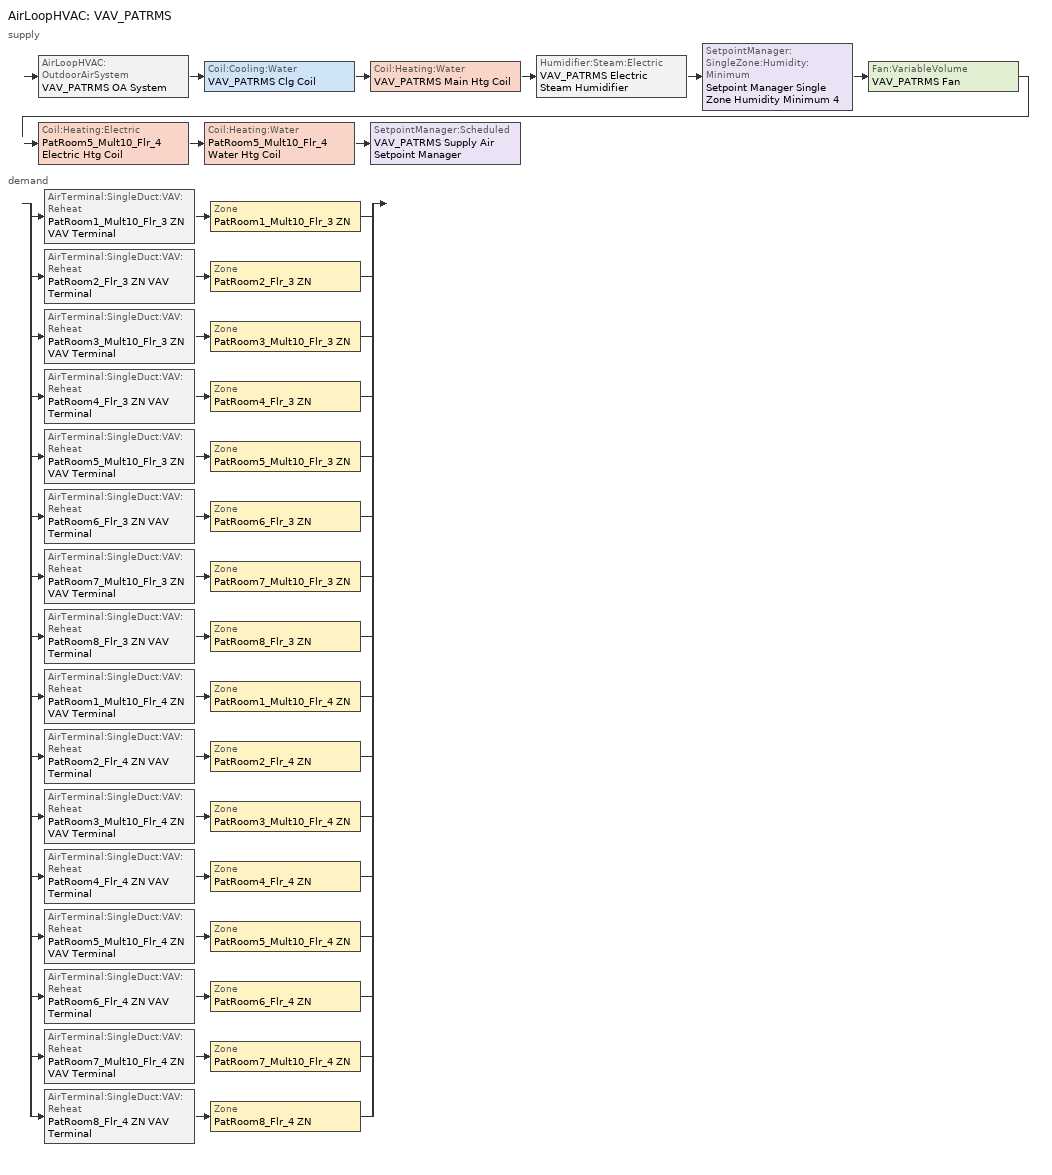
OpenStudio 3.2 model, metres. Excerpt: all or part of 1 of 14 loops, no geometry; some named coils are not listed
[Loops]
AirLoopHVAC 'VAV_PATRMS'
 supply: AirLoopHVAC:OutdoorAirSystem 'VAV_PATRMS OA System' > Coil:Cooling:Water 'VAV_PATRMS Clg Coil' > Coil:Heating:Water 'VAV_PATRMS Main Htg Coil' > Humidifier:Steam:Electric 'VAV_PATRMS Electric Steam Humidifier' > SetpointManager:SingleZone:Humidity:Minimum 'Setpoint Manager Single Zone Humidity Minimum 4' > Fan:VariableVolume 'VAV_PATRMS Fan' > Coil:Heating:Electric 'PatRoom5_Mult10_Flr_4 Electric Htg Coil' > Coil:Heating:Water 'PatRoom5_Mult10_Flr_4 Water Htg Coil' > SetpointManager:Scheduled 'VAV_PATRMS Supply Air Setpoint Manager'
 demand: split
  | AirTerminal:SingleDuct:VAV:Reheat 'PatRoom1_Mult10_Flr_3 ZN VAV Terminal' > Zone 'PatRoom1_Mult10_Flr_3 ZN'
  | AirTerminal:SingleDuct:VAV:Reheat 'PatRoom2_Flr_3 ZN VAV Terminal' > Zone 'PatRoom2_Flr_3 ZN'
  | AirTerminal:SingleDuct:VAV:Reheat 'PatRoom3_Mult10_Flr_3 ZN VAV Terminal' > Zone 'PatRoom3_Mult10_Flr_3 ZN'
  | AirTerminal:SingleDuct:VAV:Reheat 'PatRoom4_Flr_3 ZN VAV Terminal' > Zone 'PatRoom4_Flr_3 ZN'
  | AirTerminal:SingleDuct:VAV:Reheat 'PatRoom5_Mult10_Flr_3 ZN VAV Terminal' > Zone 'PatRoom5_Mult10_Flr_3 ZN'
  | AirTerminal:SingleDuct:VAV:Reheat 'PatRoom6_Flr_3 ZN VAV Terminal' > Zone 'PatRoom6_Flr_3 ZN'
  | AirTerminal:SingleDuct:VAV:Reheat 'PatRoom7_Mult10_Flr_3 ZN VAV Terminal' > Zone 'PatRoom7_Mult10_Flr_3 ZN'
  | AirTerminal:SingleDuct:VAV:Reheat 'PatRoom8_Flr_3 ZN VAV Terminal' > Zone 'PatRoom8_Flr_3 ZN'
  | AirTerminal:SingleDuct:VAV:Reheat 'PatRoom1_Mult10_Flr_4 ZN VAV Terminal' > Zone 'PatRoom1_Mult10_Flr_4 ZN'
  | AirTerminal:SingleDuct:VAV:Reheat 'PatRoom2_Flr_4 ZN VAV Terminal' > Zone 'PatRoom2_Flr_4 ZN'
  | AirTerminal:SingleDuct:VAV:Reheat 'PatRoom3_Mult10_Flr_4 ZN VAV Terminal' > Zone 'PatRoom3_Mult10_Flr_4 ZN'
  | AirTerminal:SingleDuct:VAV:Reheat 'PatRoom4_Flr_4 ZN VAV Terminal' > Zone 'PatRoom4_Flr_4 ZN'
  | AirTerminal:SingleDuct:VAV:Reheat 'PatRoom5_Mult10_Flr_4 ZN VAV Terminal' > Zone 'PatRoom5_Mult10_Flr_4 ZN'
  | AirTerminal:SingleDuct:VAV:Reheat 'PatRoom6_Flr_4 ZN VAV Terminal' > Zone 'PatRoom6_Flr_4 ZN'
  | AirTerminal:SingleDuct:VAV:Reheat 'PatRoom7_Mult10_Flr_4 ZN VAV Terminal' > Zone 'PatRoom7_Mult10_Flr_4 ZN'
  | AirTerminal:SingleDuct:VAV:Reheat 'PatRoom8_Flr_4 ZN VAV Terminal' > Zone 'PatRoom8_Flr_4 ZN'
[Sizing:Zone] Zone Cooling Design Supply Air Temperature Input Method=SupplyAirTemperature; Zone Cooling Design Supply Air Temperature {C}=12.7778; Zone Cooling Design Supply Air Temperature Difference {deltaC}=11.11; Zone Heating Design Supply Air Temperature Input Method=SupplyAirTemperature; Zone Heating Design Supply Air Temperature {C}=40; Zone Heating Design Supply Air Temperature Difference {deltaC}=11.11; Zone Cooling Design Supply Air Humidity Ratio {kg-H2O/kg-air}=0.0085; Zone Heating Design Supply Air Humidity Ratio {kg-H2O/kg-air}=0.008; Cooling Design Air Flow Method=DesignDayWithLimit; Heating Design Air Flow Method=DesignDay; Account for Dedicated Outdoor Air System=No; Dedicated Outdoor Air System Control Strategy=NeutralSupplyAir; Dedicated Outdoor Air Low Setpoint Temperature for Design {C}=autosize; Dedicated Outdoor Air High Setpoint Temperature for Design {C}=autosize
PatRoom1_Mult10_Flr_3 ZN; PatRoom1_Mult10_Flr_4 ZN; PatRoom2_Flr_3 ZN; PatRoom2_Flr_4 ZN; PatRoom3_Mult10_Flr_3 ZN; PatRoom3_Mult10_Flr_4 ZN; PatRoom4_Flr_3 ZN; PatRoom4_Flr_4 ZN; PatRoom5_Mult10_Flr_3 ZN; PatRoom5_Mult10_Flr_4 ZN; PatRoom6_Flr_3 ZN; PatRoom6_Flr_4 ZN; PatRoom7_Mult10_Flr_3 ZN; PatRoom7_Mult10_Flr_4 ZN; PatRoom8_Flr_3 ZN; PatRoom8_Flr_4 ZN
[Zone equipment]
PatRoom1_Mult10_Flr_3 ZN: PatRoom1_Mult10_Flr_3 ZN VAV Terminal
PatRoom1_Mult10_Flr_4 ZN: PatRoom1_Mult10_Flr_4 ZN VAV Terminal
PatRoom2_Flr_3 ZN: PatRoom2_Flr_3 ZN VAV Terminal
PatRoom2_Flr_4 ZN: PatRoom2_Flr_4 ZN VAV Terminal
PatRoom3_Mult10_Flr_3 ZN: PatRoom3_Mult10_Flr_3 ZN VAV Terminal
PatRoom3_Mult10_Flr_4 ZN: PatRoom3_Mult10_Flr_4 ZN VAV Terminal
PatRoom4_Flr_3 ZN: PatRoom4_Flr_3 ZN VAV Terminal
PatRoom4_Flr_4 ZN: PatRoom4_Flr_4 ZN VAV Terminal
PatRoom5_Mult10_Flr_3 ZN: PatRoom5_Mult10_Flr_3 ZN VAV Terminal
PatRoom5_Mult10_Flr_4 ZN: PatRoom5_Mult10_Flr_4 ZN VAV Terminal
PatRoom6_Flr_3 ZN: PatRoom6_Flr_3 ZN VAV Terminal
PatRoom6_Flr_4 ZN: PatRoom6_Flr_4 ZN VAV Terminal
PatRoom7_Mult10_Flr_3 ZN: PatRoom7_Mult10_Flr_3 ZN VAV Terminal
PatRoom7_Mult10_Flr_4 ZN: PatRoom7_Mult10_Flr_4 ZN VAV Terminal
PatRoom8_Flr_3 ZN: PatRoom8_Flr_3 ZN VAV Terminal
PatRoom8_Flr_4 ZN: PatRoom8_Flr_4 ZN VAV Terminal
[SetpointManager:Scheduled]
VAV_PATRMS Supply Air Setpoint Manager: Control Variable=Temperature; Schedule=Supply Air Temp - 55.0F 4; Setpoint Node or NodeList=VAV_PATRMS Supply Outlet Node
[AirLoopHVAC]
VAV_PATRMS: Availability Schedule=Hospital HVACOperationSchd; Design Supply Air Flow Rate {m3/s}=autosize; Design Return Air Flow Fraction of Supply Air Flow=1
[Sizing:System]
VAV_PATRMS: Type of Load to Size On=Sensible; Design Outdoor Air Flow Rate {m3/s}=Autosize; Central Heating Maximum System Air Flow Ratio=0.5; Preheat Design Temperature {C}=7.22222; Preheat Design Humidity Ratio {kg-H2O/kg-Air}=0.008; Precool Design Temperature {C}=12.7778; Precool Design Humidity Ratio {kg-H2O/kg-Air}=0.008; Central Cooling Design Supply Air Temperature {C}=12.7778; Central Heating Design Supply Air Temperature {C}=12.7778; Sizing Option=NonCoincident; 100% Outdoor Air in Cooling=No; 100% Outdoor Air in Heating=No; Central Cooling Design Supply Air Humidity Ratio {kg-H2O/kg-Air}=0.0085; Central Heating Design Supply Air Humidity Ratio {kg-H2O/kg-Air}=0.008; Cooling Design Air Flow Method=DesignDay; Cooling Design Air Flow Rate {m3/s}=0; Heating Design Air Flow Method=DesignDay; Heating Design Air Flow Rate {m3/s}=0; System Outdoor Air Method=ZoneSum; Zone Maximum Outdoor Air Fraction=1; Cooling Supply Air Flow Rate Per Floor Area {m3/s-m2}=0.00996765; Cooling Fraction of Autosized Cooling Supply Air Flow Rate=1; Cooling Supply Air Flow Rate Per Unit Cooling Capacity {m3/s-W}=3.94755e-05; Heating Supply Air Flow Rate Per Floor Area {m3/s-m2}=0.00996765; Heating Fraction of Autosized Heating Supply Air Flow Rate=1; Heating Fraction of Autosized Cooling Supply Air Flow Rate=1; Heating Supply Air Flow Rate Per Unit Heating Capacity {m3/s-W}=3.15882e-05; Cooling Design Capacity Method=CoolingDesignCapacity; Cooling Design Capacity {W}=autosize; Cooling Design Capacity Per Floor Area {W/m2}=234.7; Fraction of Autosized Cooling Design Capacity=1; Heating Design Capacity Method=HeatingDesignCapacity; Heating Design Capacity {W}=autosize; Heating Design Capacity Per Floor Area {W/m2}=157; Fraction of Autosized Heating Design Capacity=1; Central Cooling Capacity Control Method=OnOff
[Fan:VariableVolume]
VAV_PATRMS Fan: Availability Schedule=Always On Discrete; Fan Total Efficiency=0.6006; Pressure Rise {Pa}=1389.92; Maximum Flow Rate {m3/s}=Autosize; Fan Power Minimum Flow Rate Input Method=Fraction; Fan Power Minimum Flow Fraction=0.25; Fan Power Minimum Air Flow Rate {m3/s}=0; Motor Efficiency=0.924; Motor In Airstream Fraction=1; Fan Power Coefficient 1=0.04076; Fan Power Coefficient 2=0.0881; Fan Power Coefficient 3=-0.0729; Fan Power Coefficient 4=0.9437; Fan Power Coefficient 5=0
[Controller:OutdoorAir]
VAV_PATRMS OA Controller: Minimum Outdoor Air Flow Rate {m3/s}=autosize; Maximum Outdoor Air Flow Rate {m3/s}=Autosize; Economizer Control Type=NoEconomizer; Economizer Control Action Type=ModulateFlow; Economizer Maximum Limit Dry-Bulb Temperature {C}=12.7778; Economizer Maximum Limit Enthalpy {J/kg}=64000; Lockout Type=LockoutWithHeating; Minimum Limit Type=FixedMinimum; Minimum Outdoor Air Schedule=Hospital BLDG_OA_FRAC_SCH; Controller Mechanical Ventilation=VAV_PATRMS Vent Controller; High Humidity Control=No; Heat Recovery Bypass Control Type=BypassWhenWithinEconomizerLimits
[Controller:MechanicalVentilation]
VAV_PATRMS Vent Controller: Availability Schedule=Always On Discrete; System Outdoor Air Method=ZoneSum
[AirLoopHVAC:OutdoorAirSystem]
VAV_PATRMS OA System: Controller=VAV_PATRMS OA Controller
[AirTerminal:SingleDuct:VAV:Reheat] Availability Schedule=Always On Discrete; Maximum Air Flow Rate {m3/s}=AutoSize; Zone Minimum Air Flow Input Method=Constant; Constant Minimum Air Flow Fraction=1; Fixed Minimum Air Flow Rate {m3/s}=0; Maximum Hot Water or Steam Flow Rate {m3/s}=AutoSize; Minimum Hot Water or Steam Flow Rate {m3/s}=0; Convergence Tolerance=0.001; Damper Heating Action=Normal; Maximum Flow per Zone Floor Area During Reheat {m3/s-m2}=AutoSize; Maximum Flow Fraction During Reheat=0.5; Maximum Reheat Air Temperature {C}=40; Control For Outdoor Air=No
Name | Reheat Coil
PatRoom1_Mult10_Flr_3 ZN VAV Terminal | PatRoom1_Mult10_Flr_3 ZN Reheat Coil
PatRoom2_Flr_3 ZN VAV Terminal | PatRoom2_Flr_3 ZN Reheat Coil
PatRoom3_Mult10_Flr_3 ZN VAV Terminal | PatRoom3_Mult10_Flr_3 ZN Reheat Coil
PatRoom4_Flr_3 ZN VAV Terminal | PatRoom4_Flr_3 ZN Reheat Coil
PatRoom5_Mult10_Flr_3 ZN VAV Terminal | PatRoom5_Mult10_Flr_3 ZN Reheat Coil
PatRoom6_Flr_3 ZN VAV Terminal | PatRoom6_Flr_3 ZN Reheat Coil
PatRoom7_Mult10_Flr_3 ZN VAV Terminal | PatRoom7_Mult10_Flr_3 ZN Reheat Coil
PatRoom8_Flr_3 ZN VAV Terminal | PatRoom8_Flr_3 ZN Reheat Coil
PatRoom1_Mult10_Flr_4 ZN VAV Terminal | PatRoom1_Mult10_Flr_4 ZN Reheat Coil
PatRoom2_Flr_4 ZN VAV Terminal | PatRoom2_Flr_4 ZN Reheat Coil
PatRoom3_Mult10_Flr_4 ZN VAV Terminal | PatRoom3_Mult10_Flr_4 ZN Reheat Coil
PatRoom4_Flr_4 ZN VAV Terminal | PatRoom4_Flr_4 ZN Reheat Coil
PatRoom5_Mult10_Flr_4 ZN VAV Terminal | PatRoom5_Mult10_Flr_4 ZN Reheat Coil
PatRoom6_Flr_4 ZN VAV Terminal | PatRoom6_Flr_4 ZN Reheat Coil
PatRoom7_Mult10_Flr_4 ZN VAV Terminal | PatRoom7_Mult10_Flr_4 ZN Reheat Coil
PatRoom8_Flr_4 ZN VAV Terminal | PatRoom8_Flr_4 ZN Reheat Coil
[Humidifier:Steam:Electric]
VAV_PATRMS Electric Steam Humidifier: Rated Capacity {m3/s}=3.72e-05; Rated Power {W}=100000
[SetpointManager:SingleZone:Humidity:Minimum]
Setpoint Manager Single Zone Humidity Minimum 4: Control Variable=MinimumHumidityRatio; Setpoint Node or NodeList=VAV_PATRMS Electric Steam Humidifier Outlet Air Node; Control Zone=PatRoom5_Mult10_Flr_4 ZN
[Coil:Heating:Electric]
PatRoom5_Mult10_Flr_4 Electric Htg Coil: Availability Schedule=Always On Discrete; Efficiency=1
[Schedule:Constant]
Always On Discrete: Value=1
[Schedule:Ruleset]
Name | Default Day Schedule | Summer Design Day Schedule | Winter Design Day Schedule
Hospital HVACOperationSchd | Hospital HVACOperationSchd Default | Hospital HVACOperationSchd Summer Design Day | Hospital HVACOperationSchd Winter Design Day
Hospital BLDG_OA_FRAC_SCH | Hospital BLDG_OA_FRAC_SCH Default | Hospital BLDG_OA_FRAC_SCH Summer Design Day | Hospital BLDG_OA_FRAC_SCH Winter Design Day
Supply Air Temp - 55.0F 4 | Supply Air Temp - 55.0F Default 4
[Schedule:Day]
Hospital HVACOperationSchd Default; Hospital HVACOperationSchd Winter Design Day; Hospital HVACOperationSchd Summer Design Day: 24, 0, 1
Hospital BLDG_OA_FRAC_SCH Default: 24, 0, 0
Hospital BLDG_OA_FRAC_SCH Winter Design Day; Hospital BLDG_OA_FRAC_SCH Summer Design Day; Hospital BLDG_OA_FRAC_SCH WntrDsn|SmrDsn|Sat|Wkdy Day: 6, 0, 0, 18, 0, 0.25, 24, 0, 0
Supply Air Temp - 55.0F Default 4: 24, 0, 12.7778
[Schedule:Rule]
Schedule Rule 29: Schedule Ruleset=Hospital BLDG_OA_FRAC_SCH; Rule Order=0; Day Schedule=Hospital BLDG_OA_FRAC_SCH WntrDsn|SmrDsn|Sat|Wkdy Day; Apply Monday=Yes; Apply Tuesday=Yes; Apply Wednesday=Yes; Apply Thursday=Yes; Apply Friday=Yes; Apply Saturday=Yes; Date Specification Type=DateRange; Start Month=1; Start Day=1; End Month=12; End Day=31
